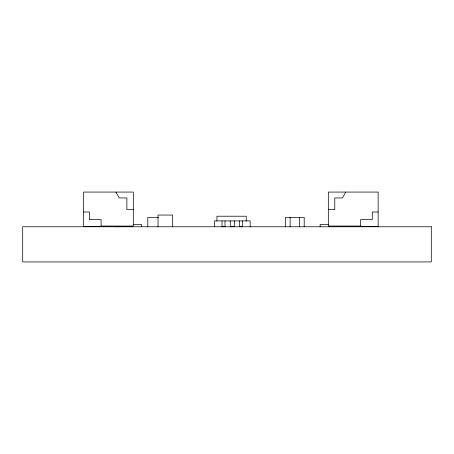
<?xml version="1.0" encoding="UTF-8"?>
<svg xmlns="http://www.w3.org/2000/svg" width="454" height="454" viewBox="0 0 454 454"><rect width="100%" height="100%" fill="white"/><g stroke="black" fill="none" stroke-linecap="round" stroke-linejoin="round"><path stroke-width="0.68" d="M345.778 192.076L342.395 197.938L334.78 197.938L334.78 209.657L328.333 209.657M114.368 226.705L132.33 226.677M133.317 209.657L126.87 209.657L126.87 197.938L119.254 197.938L115.872 192.076M83.513 212.001L89.37 212.001L89.37 219.617L101.089 219.617L101.089 226.648L83.513 226.648L83.513 192.076L133.317 192.076L133.317 226.064L101.089 226.064M378.137 212.001L372.28 212.001L372.28 219.617L360.561 219.617L360.561 226.648L378.137 226.648L378.137 192.076L328.333 192.076L328.333 226.064L360.561 226.064M158.503 217.404L147.788 217.392L147.788 226.767M133.317 224.424L141.517 224.424L141.517 226.767M328.333 224.424L320.132 224.424L320.132 226.767M222.063 226.705L224.991 226.705M230.263 226.705L234.366 226.705M239.638 226.705L242.567 226.705M329.508 226.064L329.508 226.767M304.197 226.767L304.197 217.392L285.447 217.392L285.447 226.767M299.509 217.392L299.509 226.767M290.134 217.392L290.134 226.767M250.182 226.767L250.182 220.905L214.441 220.905L214.441 226.767M246.221 221.143L246.221 216.218L216.927 216.218L216.927 221.143M242.567 220.905L242.567 226.767M239.638 220.905L239.638 226.767M234.366 220.905L234.366 226.767M230.263 220.905L230.263 226.767M224.991 220.905L224.991 226.767M222.063 220.905L222.063 226.767M172.656 226.767L172.668 215.048L158.02 215.048L158.032 226.767M132.142 226.064L132.142 226.767M431.3 226.767L22.7 226.767L22.7 261.924L431.3 261.924L431.3 226.767"/></g></svg>
